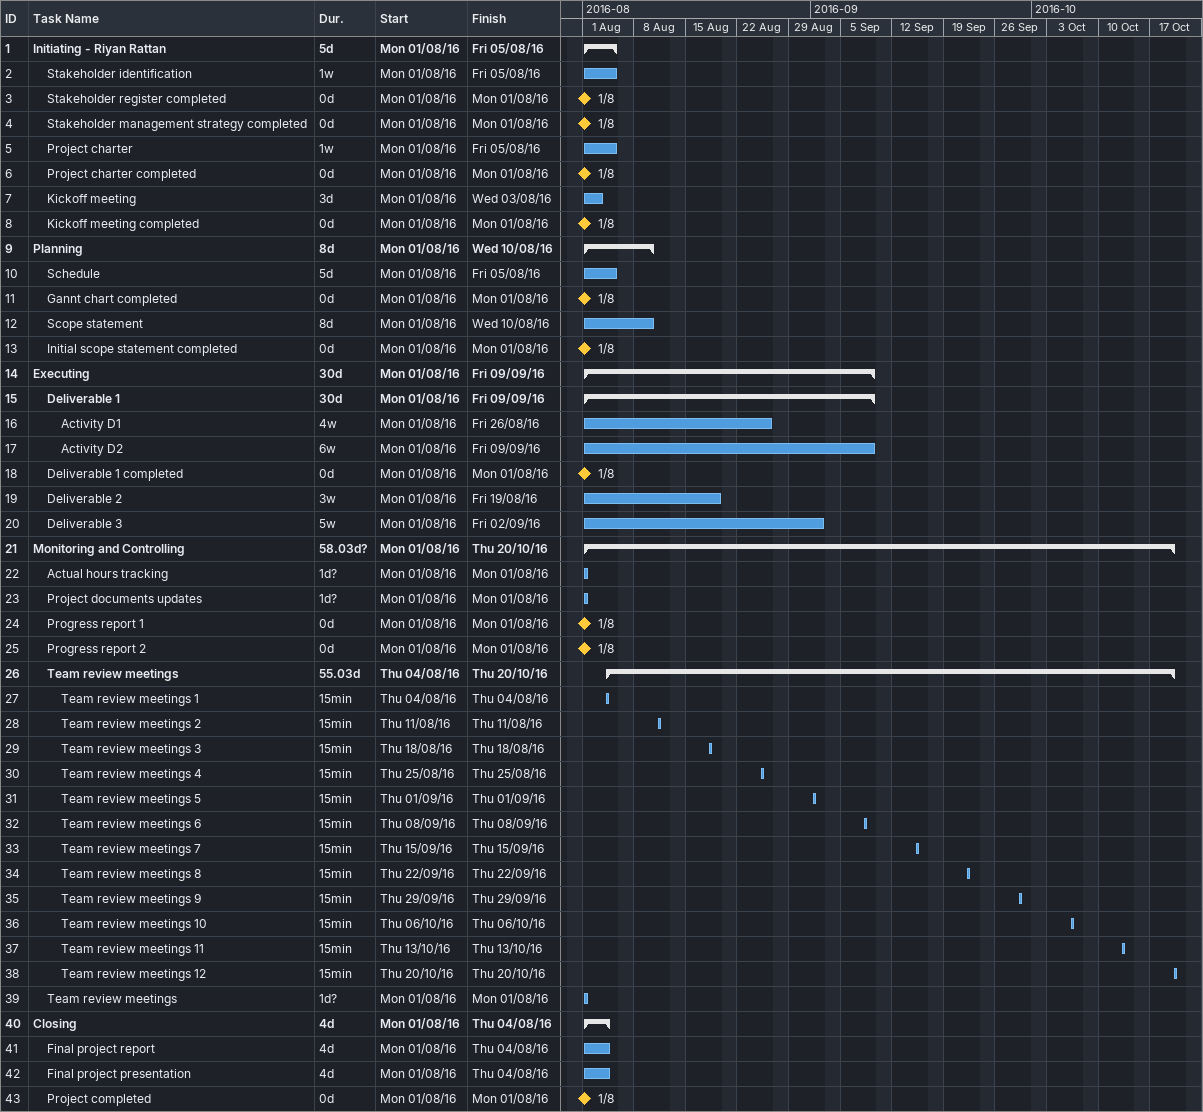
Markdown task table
| ID | Level | Task | Duration | Start | Finish |
|---|---|---|---|---|---|
| 1 | 1 | **Initiating - Riyan Rattan** | 5d | 2016-08-01 | 2016-08-05 |
| 2 | 2 | Stakeholder identification | 1w | 2016-08-01 | 2016-08-05 |
| 3 | 2 | Stakeholder register completed | 0d | 2016-08-01 | 2016-08-01 |
| 4 | 2 | Stakeholder management strategy completed | 0d | 2016-08-01 | 2016-08-01 |
| 5 | 2 | Project charter | 1w | 2016-08-01 | 2016-08-05 |
| 6 | 2 | Project charter completed | 0d | 2016-08-01 | 2016-08-01 |
| 7 | 2 | Kickoff meeting | 3d | 2016-08-01 | 2016-08-03 |
| 8 | 2 | Kickoff meeting completed | 0d | 2016-08-01 | 2016-08-01 |
| 9 | 1 | **Planning** | 8d | 2016-08-01 | 2016-08-10 |
| 10 | 2 | Schedule | 5d | 2016-08-01 | 2016-08-05 |
| 11 | 2 | Gannt chart completed | 0d | 2016-08-01 | 2016-08-01 |
| 12 | 2 | Scope statement | 8d | 2016-08-01 | 2016-08-10 |
| 13 | 2 | Initial scope statement completed | 0d | 2016-08-01 | 2016-08-01 |
| 14 | 1 | **Executing** | 30d | 2016-08-01 | 2016-09-09 |
| 15 | 2 | **Deliverable 1** | 30d | 2016-08-01 | 2016-09-09 |
| 16 | 3 | Activity D1 | 4w | 2016-08-01 | 2016-08-26 |
| 17 | 3 | Activity D2 | 6w | 2016-08-01 | 2016-09-09 |
| 18 | 2 | Deliverable 1 completed | 0d | 2016-08-01 | 2016-08-01 |
| 19 | 2 | Deliverable 2 | 3w | 2016-08-01 | 2016-08-19 |
| 20 | 2 | Deliverable 3 | 5w | 2016-08-01 | 2016-09-02 |
| 21 | 1 | **Monitoring and Controlling** | 58.03d? | 2016-08-01 | 2016-10-20 |
| 22 | 2 | Actual hours tracking | 1d? | 2016-08-01 | 2016-08-01 |
| 23 | 2 | Project documents updates | 1d? | 2016-08-01 | 2016-08-01 |
| 24 | 2 | Progress report 1 | 0d | 2016-08-01 | 2016-08-01 |
| 25 | 2 | Progress report 2 | 0d | 2016-08-01 | 2016-08-01 |
| 26 | 2 | **Team review meetings** | 55.03d | 2016-08-04 | 2016-10-20 |
| 27 | 3 | Team review meetings 1 | 15min | 2016-08-04 | 2016-08-04 |
| 28 | 3 | Team review meetings 2 | 15min | 2016-08-11 | 2016-08-11 |
| 29 | 3 | Team review meetings 3 | 15min | 2016-08-18 | 2016-08-18 |
| 30 | 3 | Team review meetings 4 | 15min | 2016-08-25 | 2016-08-25 |
| 31 | 3 | Team review meetings 5 | 15min | 2016-09-01 | 2016-09-01 |
| 32 | 3 | Team review meetings 6 | 15min | 2016-09-08 | 2016-09-08 |
| 33 | 3 | Team review meetings 7 | 15min | 2016-09-15 | 2016-09-15 |
| 34 | 3 | Team review meetings 8 | 15min | 2016-09-22 | 2016-09-22 |
| 35 | 3 | Team review meetings 9 | 15min | 2016-09-29 | 2016-09-29 |
| 36 | 3 | Team review meetings 10 | 15min | 2016-10-06 | 2016-10-06 |
| 37 | 3 | Team review meetings 11 | 15min | 2016-10-13 | 2016-10-13 |
| 38 | 3 | Team review meetings 12 | 15min | 2016-10-20 | 2016-10-20 |
| 39 | 2 | Team review meetings | 1d? | 2016-08-01 | 2016-08-01 |
| 40 | 1 | **Closing** | 4d | 2016-08-01 | 2016-08-04 |
| 41 | 2 | Final project report | 4d | 2016-08-01 | 2016-08-04 |
| 42 | 2 | Final project presentation | 4d | 2016-08-01 | 2016-08-04 |
| 43 | 2 | Project completed | 0d | 2016-08-01 | 2016-08-01 |
